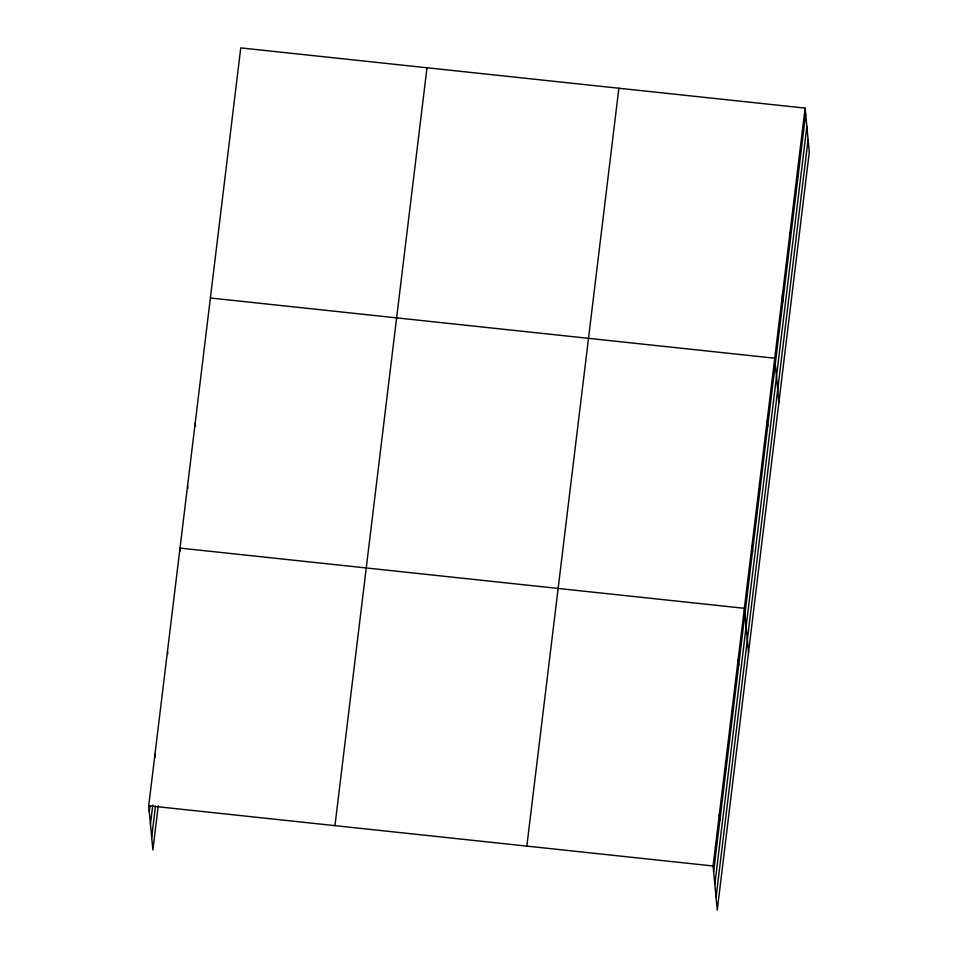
<?xml version="1.0" encoding="UTF-8"?>
<svg xmlns="http://www.w3.org/2000/svg" width="958" height="958" viewBox="0 0 958 958"><rect width="100%" height="100%" fill="white"/><g stroke="black" fill="none" stroke-linecap="round" stroke-linejoin="round"><path stroke-width="1.44" d="M158.25 805.714L152.885 849.89L148.718 805.774L240.757 47.9L805.115 108.11L809.282 152.226L717.243 910.1L713.075 865.984L805.115 108.11M149.256 811.534L149.975 805.642M150.454 824.191L152.777 805.055M151.687 837.232L155.447 806.313M334.953 825.64L426.993 67.767M526.84 846.118L618.88 88.244M713.626 871.744L805.654 113.87M714.824 884.402L806.852 126.528M716.045 897.442L808.085 139.569M210.377 297.998L774.747 358.208L778.914 402.324M148.718 805.774L713.075 865.984M797.523 170.632L798.062 176.392M789.931 233.153L790.47 238.925M782.339 295.687L782.878 301.447M767.154 420.73L767.693 426.49M759.55 483.263L760.101 489.023M751.958 545.785L752.509 551.545M748.545 652.422L744.366 608.306L180.008 548.096L180.284 550.982M738.115 659.846L738.654 665.606M731.852 711.375L732.403 717.135M725.589 762.915L726.14 768.675M719.338 814.444L719.877 820.216M195.192 423.053L195.468 425.927M187.6 485.574L187.876 488.448M167.494 651.165L167.758 654.051M154.968 754.245L155.244 757.119"/></g></svg>
